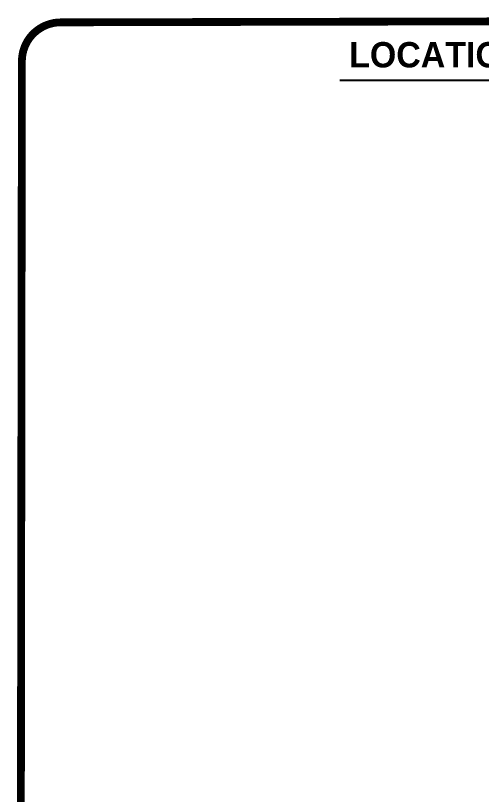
# Paper-space layout 'Cover' of a CAD drawing. Header units: feet, sheet in inches. Extents: x -1.2 to 33.8, y 0.1 to 22.9.
# Drawn here: x 9.398 to 11.877, y 14.531 to 18.678 of the extents above; entities that cross this region are included whole.
import ezdxf

# ---------------------------------------------------------------- set-up
doc = ezdxf.new("R2010")
doc.units = ezdxf.units.FT
doc.header["$MEASUREMENT"] = 0
doc.layers.add('TBLK', color=7, linetype='Continuous')
doc.styles.add('BOLD', font='BOLD', dxfattribs={"height": 0.32})

psp = doc.layouts.new('Cover')

# ---------------------------------------------------------------- linework, layer by layer
at = {"layer": 'TBLK'}
psp.add_line((11.1242, 18.3342), (13.3634, 18.3342), dxfattribs=at)
psp.add_lwpolyline([(9.4315, 18.4347, 0.0414, 0.0414, 0), (9.4187, 8.8314, 0.0414, 0.0414, 0), (16.6264, 8.8468, 0.0414, 0.0414, 0), (16.6393, 18.4501, 0.0414, 0.0414, 0.414214), (16.4324, 18.657, 0, 0, 0)], format="xyseb", dxfattribs=at)
at = {"layer": 'TBLK', "const_width": 0.0414}
for points in [[(9.6384, 18.6416, 0.414214), (9.4315, 18.4347)], [(16.4324, 18.657), (9.6384, 18.6416, 0.414214)]]:
    psp.add_lwpolyline(points, format="xyb", dxfattribs=at)

# ---------------------------------------------------------------- texts
at = {"layer": 'TBLK', "style": 'BOLD'}
psp.add_text('LOCATION OF PROJECT', height=0.135, dxfattribs=at).set_placement((11.173, 18.4017))

doc.saveas('drawing.dxf')
